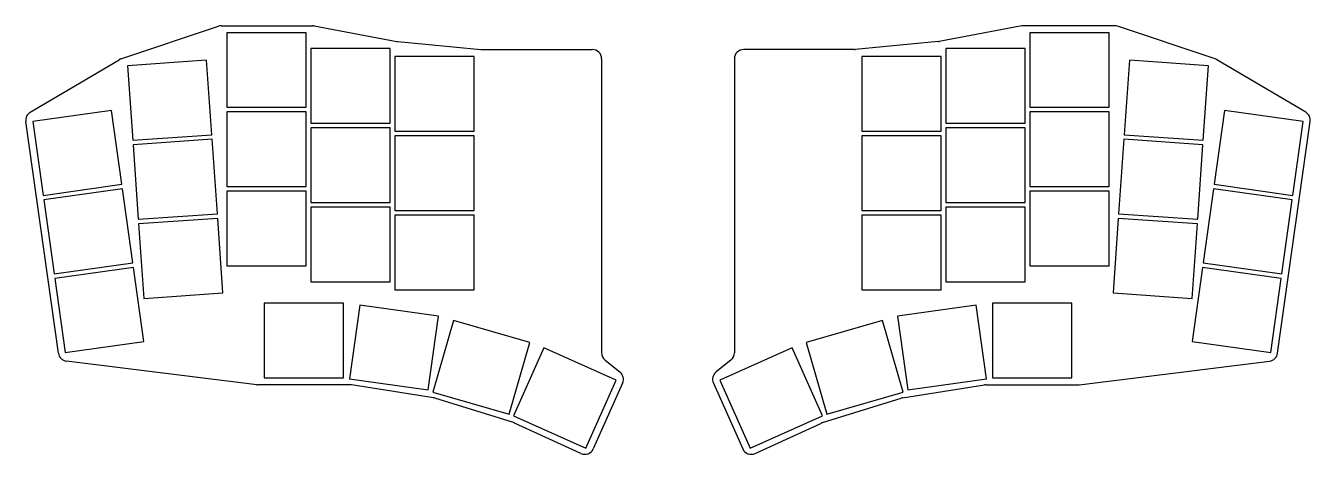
# Model space of a CAD drawing. Header units: millimetres. Extents: x 84 to 359, y -131 to -39.
import ezdxf

# ---------------------------------------------------------------- set-up
doc = ezdxf.new("R2010")
doc.units = ezdxf.units.MM

msp = doc.modelspace()

# ---------------------------------------------------------------- linework, layer by layer
for p, q in [((104.62, -46.2), (125.52, -39.17)), ((126.16, -39.07), (145.65, -39.07)), ((144.33, -40.57), (127.33, -40.57)), ((127.33, -40.57), (127.33, -56.57)), ((144.33, -56.57), (144.33, -40.57)), ((146.02, -39.1), (163.74, -42.45)), ((297.65, -39.1), (279.92, -42.45)), ((317.51, -39.07), (298.02, -39.07)), ((316.33, -40.57), (299.33, -40.57)), ((299.33, -40.57), (299.33, -56.57)), ((316.33, -56.57), (316.33, -40.57)), ((339.04, -46.2), (318.14, -39.17)), ((162.33, -43.97), (145.33, -43.97)), ((145.33, -43.97), (145.33, -59.97)), ((162.33, -59.97), (162.33, -43.97)), ((163.92, -42.48), (181.74, -44.16)), ((279.74, -42.48), (261.93, -44.16)), ((298.33, -43.97), (281.33, -43.97)), ((281.33, -43.97), (281.33, -59.97)), ((298.33, -59.97), (298.33, -43.97)), ((85.19, -57.64), (104.24, -46.38)), ((122.98, -46.48), (106.03, -47.66)), ((124.1, -62.44), (122.98, -46.48)), ((180.33, -45.67), (163.33, -45.67)), ((163.33, -45.67), (163.33, -61.67)), ((180.33, -61.67), (180.33, -45.67)), ((181.93, -44.17), (205.61, -44.17)), ((207.61, -46.17), (207.61, -109.21)), ((236.05, -46.17), (236.05, -109.21)), ((261.74, -44.17), (238.05, -44.17)), ((280.33, -45.67), (263.33, -45.67)), ((263.33, -45.67), (263.33, -61.67)), ((280.33, -61.67), (280.33, -45.67)), ((320.68, -46.48), (319.57, -62.44)), ((337.64, -47.66), (320.68, -46.48)), ((358.47, -57.64), (339.42, -46.38)), ((106.03, -47.66), (107.14, -63.62)), ((336.52, -63.62), (337.64, -47.66)), ((102.57, -57.23), (85.74, -59.59)), ((104.8, -73.07), (102.57, -57.23)), ((127.33, -56.57), (144.33, -56.57)), ((144.33, -57.57), (127.33, -57.57)), ((127.33, -57.57), (127.33, -73.57)), ((144.33, -73.57), (144.33, -57.57)), ((299.33, -56.57), (316.33, -56.57)), ((316.33, -57.57), (299.33, -57.57)), ((299.33, -57.57), (299.33, -73.57)), ((316.33, -73.57), (316.33, -57.57)), ((341.09, -57.23), (338.87, -73.07)), ((357.93, -59.59), (341.09, -57.23)), ((91.21, -109.28), (84.23, -59.64)), ((85.74, -59.59), (87.96, -75.44)), ((145.33, -59.97), (162.33, -59.97)), ((281.33, -59.97), (298.33, -59.97)), ((352.46, -109.28), (359.44, -59.64)), ((355.7, -75.44), (357.93, -59.59)), ((107.14, -63.62), (124.1, -62.44)), ((162.33, -60.97), (145.33, -60.97)), ((145.33, -60.97), (145.33, -76.97)), ((162.33, -76.97), (162.33, -60.97)), ((163.33, -61.67), (180.33, -61.67)), ((180.33, -62.67), (163.33, -62.67)), ((163.33, -62.67), (163.33, -78.67)), ((180.33, -78.67), (180.33, -62.67)), ((263.33, -61.67), (280.33, -61.67)), ((280.33, -62.67), (263.33, -62.67)), ((263.33, -62.67), (263.33, -78.67)), ((280.33, -78.67), (280.33, -62.67)), ((298.33, -60.97), (281.33, -60.97)), ((281.33, -60.97), (281.33, -76.97)), ((298.33, -76.97), (298.33, -60.97)), ((319.57, -62.44), (336.52, -63.62)), ((124.17, -63.43), (107.21, -64.62)), ((107.21, -64.62), (108.33, -80.58)), ((125.29, -79.4), (124.17, -63.43)), ((319.5, -63.43), (318.38, -79.4)), ((336.45, -64.62), (319.5, -63.43)), ((335.34, -80.58), (336.45, -64.62)), ((87.96, -75.44), (104.8, -73.07)), ((104.94, -74.06), (88.1, -76.43)), ((107.16, -89.9), (104.94, -74.06)), ((127.33, -73.57), (144.33, -73.57)), ((299.33, -73.57), (316.33, -73.57)), ((338.73, -74.06), (336.5, -89.9)), ((355.56, -76.43), (338.73, -74.06)), ((338.87, -73.07), (355.7, -75.44)), ((88.1, -76.43), (90.33, -92.27)), ((144.33, -74.57), (127.33, -74.57)), ((127.33, -74.57), (127.33, -90.57)), ((144.33, -90.57), (144.33, -74.57)), ((145.33, -76.97), (162.33, -76.97)), ((281.33, -76.97), (298.33, -76.97)), ((316.33, -74.57), (299.33, -74.57)), ((299.33, -74.57), (299.33, -90.57)), ((316.33, -90.57), (316.33, -74.57)), ((353.33, -92.27), (355.56, -76.43)), ((108.33, -80.58), (125.29, -79.4)), ((162.33, -77.97), (145.33, -77.97)), ((145.33, -77.97), (145.33, -93.97)), ((162.33, -93.97), (162.33, -77.97)), ((163.33, -78.67), (180.33, -78.67)), ((180.33, -79.67), (163.33, -79.67)), ((163.33, -79.67), (163.33, -95.67)), ((180.33, -95.67), (180.33, -79.67)), ((263.33, -78.67), (280.33, -78.67)), ((280.33, -79.67), (263.33, -79.67)), ((263.33, -79.67), (263.33, -95.67)), ((280.33, -95.67), (280.33, -79.67)), ((298.33, -77.97), (281.33, -77.97)), ((281.33, -77.97), (281.33, -93.97)), ((298.33, -93.97), (298.33, -77.97)), ((318.38, -79.4), (335.34, -80.58)), ((125.36, -80.39), (108.4, -81.58)), ((108.4, -81.58), (109.51, -97.54)), ((126.47, -96.35), (125.36, -80.39)), ((318.31, -80.39), (317.19, -96.35)), ((335.27, -81.58), (318.31, -80.39)), ((334.15, -97.54), (335.27, -81.58)), ((90.33, -92.27), (107.16, -89.9)), ((127.33, -90.57), (144.33, -90.57)), ((299.33, -90.57), (316.33, -90.57)), ((336.5, -89.9), (353.33, -92.27)), ((107.3, -90.89), (90.47, -93.26)), ((90.47, -93.26), (92.7, -109.11)), ((109.53, -106.74), (107.3, -90.89)), ((336.36, -90.89), (334.13, -106.74)), ((353.2, -93.26), (336.36, -90.89)), ((350.97, -109.11), (353.2, -93.26)), ((145.33, -93.97), (162.33, -93.97)), ((163.33, -95.67), (180.33, -95.67)), ((263.33, -95.67), (280.33, -95.67)), ((281.33, -93.97), (298.33, -93.97)), ((109.51, -97.54), (126.47, -96.35)), ((152.33, -98.57), (135.33, -98.57)), ((135.33, -98.57), (135.33, -114.57)), ((152.33, -114.57), (152.33, -98.57)), ((155.83, -98.96), (153.61, -114.8)), ((172.67, -101.32), (155.83, -98.96)), ((287.83, -98.96), (271, -101.32)), ((290.06, -114.8), (287.83, -98.96)), ((308.33, -98.57), (291.33, -98.57)), ((291.33, -98.57), (291.33, -114.57)), ((308.33, -114.57), (308.33, -98.57)), ((317.19, -96.35), (334.15, -97.54)), ((170.44, -117.17), (172.67, -101.32)), ((271, -101.32), (273.22, -117.17)), ((175.89, -102.27), (171.48, -117.65)), ((192.23, -106.96), (175.89, -102.27)), ((267.78, -102.27), (251.44, -106.96)), ((272.19, -117.65), (267.78, -102.27)), ((92.7, -109.11), (109.53, -106.74)), ((187.82, -122.34), (192.23, -106.96)), ((251.44, -106.96), (255.85, -122.34)), ((334.13, -106.74), (350.97, -109.11)), ((195.22, -108.11), (188.71, -122.73)), ((210.75, -115.03), (195.22, -108.11)), ((248.45, -108.11), (232.92, -115.03)), ((254.96, -122.73), (248.45, -108.11)), ((133.71, -116.05), (92.94, -110.99)), ((208.36, -110.77), (211.52, -113.3)), ((235.3, -110.77), (232.14, -113.3)), ((309.96, -116.05), (350.72, -110.99)), ((135.33, -114.57), (152.33, -114.57)), ((153.61, -114.8), (170.44, -117.17)), ((204.24, -129.64), (210.75, -115.03)), ((232.92, -115.03), (239.43, -129.64)), ((273.22, -117.17), (290.06, -114.8)), ((291.33, -114.57), (308.33, -114.57)), ((153.68, -116.07), (133.96, -116.07)), ((171.57, -118.84), (153.99, -116.09)), ((171.48, -117.65), (187.82, -122.34)), ((212.1, -115.68), (205.82, -129.77)), ((231.56, -115.68), (237.84, -129.77)), ((255.85, -122.34), (272.19, -117.65)), ((272.09, -118.84), (289.68, -116.09)), ((289.99, -116.07), (309.71, -116.07)), ((188.72, -124.15), (171.86, -118.91)), ((254.94, -124.15), (271.81, -118.91)), ((188.71, -122.73), (204.24, -129.64)), ((239.43, -129.64), (254.96, -122.73)), ((203.16, -130.78), (188.96, -124.25)), ((240.5, -130.78), (254.7, -124.25))]:
    msp.add_line(p, q)
for centre, start, end in [((126.16, -41.07), 90, 108.5946), ((145.65, -41.07), 79.3035, 90), ((298.02, -41.07), 90, 100.6965), ((317.51, -41.07), 71.4054, 90), ((164.11, -40.48), 259.3035, 264.6047), ((279.55, -40.48), 275.3953, 280.6965), ((105.26, -48.1), 108.5946, 120.5836), ((181.93, -42.17), 264.6047, 270), ((205.61, -46.17), 0, 90), ((238.05, -46.17), 90, 180), ((261.74, -42.17), 270, 275.3953), ((338.4, -48.1), 59.4164, 71.4054), ((86.21, -59.36), 120.5836, 188), ((357.46, -59.36), 352, 59.4164), ((93.19, -109), 188, 262.9197), ((209.61, -109.21), 180, 231.2875), ((234.05, -109.21), 308.7125, 0), ((350.48, -109), 277.0803, 352), ((210.27, -114.86), 336, 51.2875), ((233.39, -114.86), 128.7125, 204), ((133.96, -114.07), 262.9197, 270), ((153.68, -118.07), 81.1167, 90), ((289.99, -118.07), 90, 98.8833), ((309.71, -114.07), 270, 277.0803), ((171.26, -120.82), 72.7207, 81.1167), ((272.4, -120.82), 98.8833, 107.2793), ((188.13, -126.06), 65.2882, 72.7207), ((255.54, -126.06), 107.2793, 114.7118), ((204, -128.96), 245.2882, 336), ((239.67, -128.96), 204, 294.7118)]:
    msp.add_arc(centre, 2, start, end)

doc.saveas('drawing.dxf')
